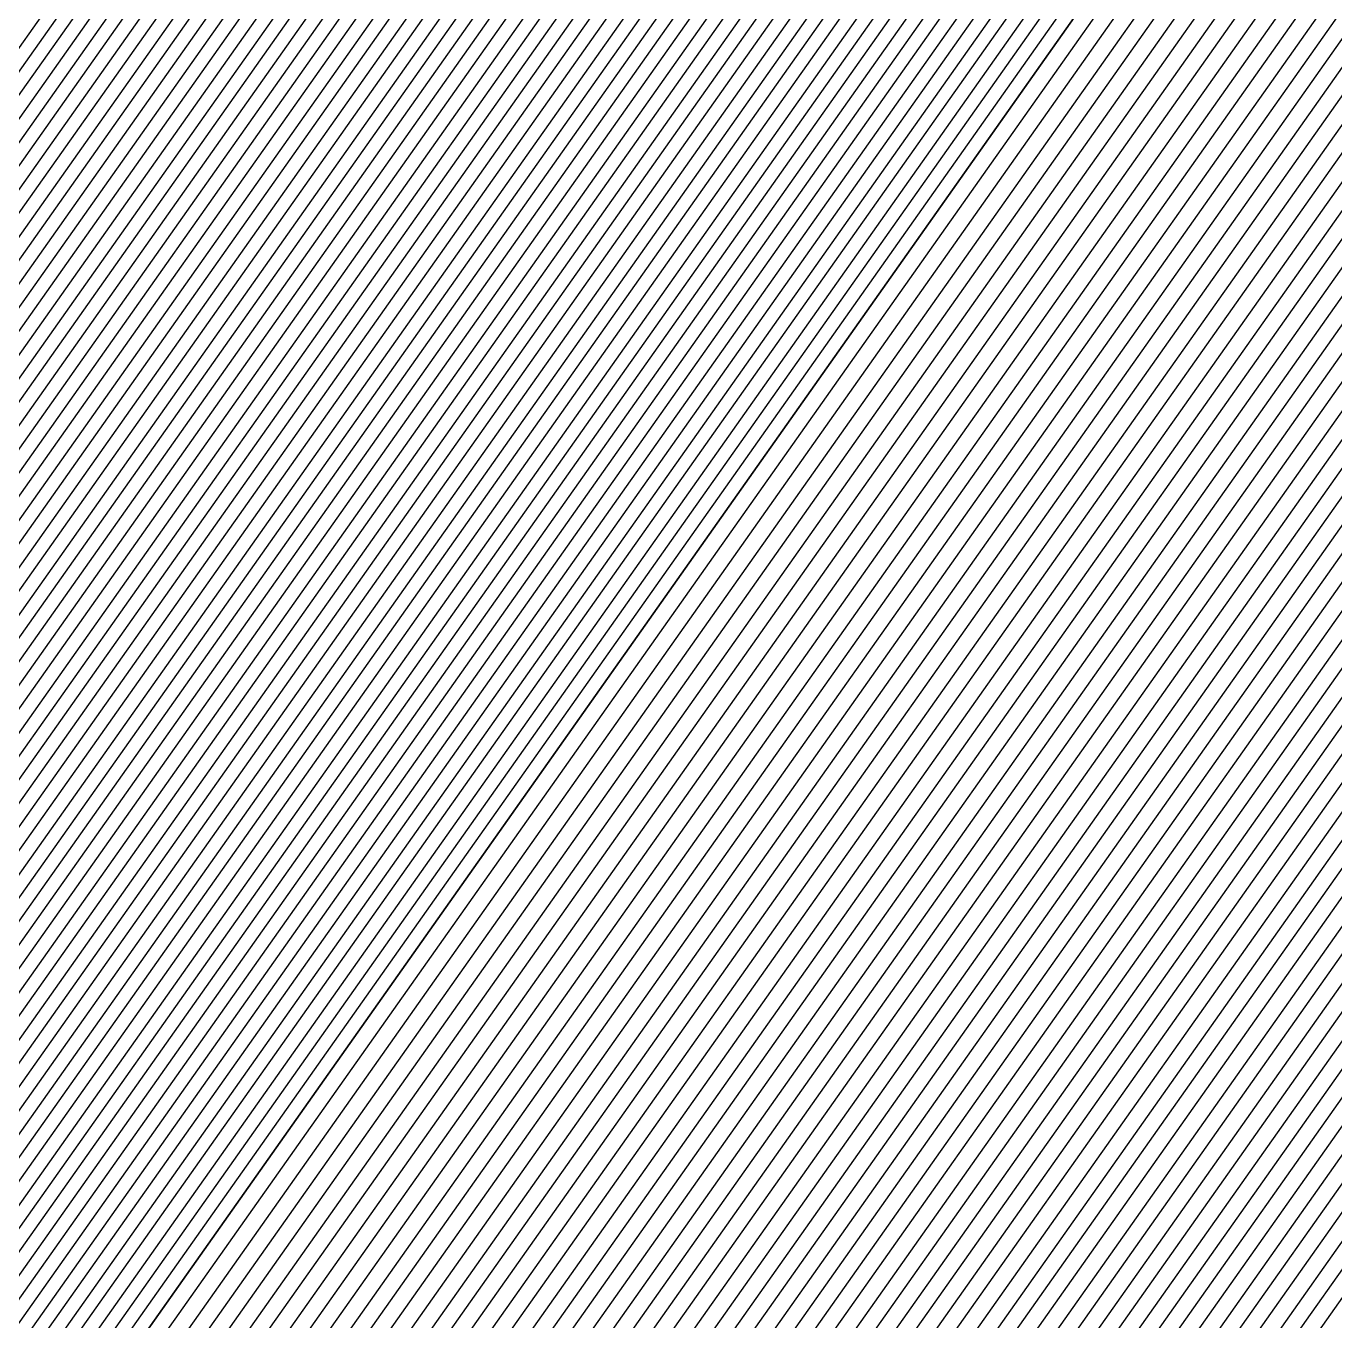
# Model space of a CAD drawing. Extents: x 7084 to 11035, y 13750 to 16729.
# Drawn here: x 8638.5 to 8680.25, y 15363.04 to 15404.35 of the extents above; entities that cross this region are included whole.
import ezdxf

# ---------------------------------------------------------------- set-up
doc = ezdxf.new("R2010")
doc.units = 0
doc.layers.add('Default', color=7, linetype='Continuous')

msp = doc.modelspace()

# ---------------------------------------------------------------- linework, layer by layer
at = {"layer": 'Default'}
for points in [[(9856.286, 15560.191), (9563.118, 15639.793), (9475.661, 15616.555), (9368.878, 15657.327), (9264.037, 15694.215), (9077.653, 15700.04), (9012.64, 15744.966), (8990.969, 15710.11), (8843.415, 15675.162), (8756.047, 15613.034), (8725.932, 15551.633), (8685.161, 15511.706), (8705.817, 15501.734), (8746.588, 15541.661), (8818.881, 15454.065), (8748.309, 15409.958), (8682.519, 15427.112), (8661.863, 15437.084), (8615.267, 15371.073), (8587.488, 15366.799), (8533.126, 15254.192), (8522.911, 15254.802), (8454.802, 15219.172)], [(9856.185, 15558.753), (9562.15, 15638.59), (9476.104, 15615.727), (9369.005, 15656.62), (9263.853, 15693.617), (9076.918, 15699.459), (9012.953, 15743.66), (8991.632, 15709.366), (8843.641, 15674.316), (8756.015, 15612.004), (8726.386, 15551.592), (8685.494, 15511.548), (8705.817, 15501.737), (8746.709, 15541.781), (8819.215, 15453.926), (8748.435, 15409.688), (8682.45, 15426.894), (8662.127, 15436.705), (8615.393, 15370.498), (8588.063, 15366.294), (8533.54, 15253.353), (8523.489, 15253.954), (8456.479, 15218.898)], [(8458.156, 15218.624), (8524.067, 15253.105), (8533.953, 15252.514), (8588.637, 15365.788), (8615.519, 15369.924), (8662.391, 15436.326), (8682.381, 15426.676), (8748.561, 15409.419), (8819.55, 15453.788), (8746.829, 15541.902), (8705.817, 15501.739), (8685.827, 15511.389), (8726.84, 15551.552), (8755.983, 15610.973), (8843.868, 15673.469), (8992.295, 15708.623), (9013.267, 15742.355), (9076.183, 15698.878), (9263.67, 15693.019), (9369.131, 15655.912), (9476.546, 15614.899), (9561.182, 15637.387), (9856.084, 15557.314)], [(9855.983, 15555.876), (9560.214, 15636.184), (9476.989, 15614.071), (9369.258, 15655.205), (9263.486, 15692.421), (9075.447, 15698.297), (9013.581, 15741.049), (8992.958, 15707.879), (8844.094, 15672.622), (8755.951, 15609.943), (8727.294, 15551.512), (8686.16, 15511.231), (8705.817, 15501.742), (8746.95, 15542.023), (8819.884, 15453.649), (8748.686, 15409.15), (8682.312, 15426.457), (8662.655, 15435.947), (8615.646, 15369.349), (8589.211, 15365.283), (8534.367, 15251.676), (8524.646, 15252.257), (8459.833, 15218.35)], [(9855.883, 15554.438), (9559.246, 15634.982), (9477.431, 15613.244), (9369.385, 15654.498), (9263.303, 15691.823), (9074.712, 15697.716), (9013.894, 15739.743), (8993.621, 15707.136), (8844.321, 15671.775), (8755.919, 15608.912), (8727.748, 15551.472), (8686.493, 15511.073), (8705.817, 15501.744), (8747.071, 15542.143), (8820.219, 15453.511), (8748.812, 15408.881), (8682.243, 15426.239), (8662.92, 15435.567), (8615.772, 15368.775), (8589.786, 15364.777), (8534.78, 15250.837), (8525.224, 15251.408), (8461.51, 15218.076)], [(8590.36, 15364.272), (8615.898, 15368.201), (8663.184, 15435.188), (8682.174, 15426.021), (8748.938, 15408.612), (8820.553, 15453.372), (8747.191, 15542.264), (8705.817, 15501.747), (8686.827, 15510.914), (8728.201, 15551.431), (8755.887, 15607.881), (8844.547, 15670.929), (8994.285, 15706.393), (9014.208, 15738.438), (9073.977, 15697.135), (9263.119, 15691.225), (9369.511, 15653.79), (9477.874, 15612.416), (9558.278, 15633.779), (9855.782, 15553)], [(9855.48, 15548.685), (9555.374, 15630.171), (9479.201, 15609.932), (9369.891, 15651.668), (9262.568, 15689.43), (9071.772, 15695.392), (9015.148, 15734.521), (8996.274, 15704.163), (8845.227, 15668.388), (8755.791, 15604.79), (8729.563, 15551.311), (8687.826, 15510.439), (8705.817, 15501.754), (8747.553, 15542.626), (8821.557, 15452.956), (8749.315, 15407.805), (8681.967, 15425.366), (8663.977, 15434.051), (8616.278, 15366.477), (8592.083, 15362.755), (8536.435, 15247.483), (8527.537, 15248.014), (8468.217, 15216.981)], [(8469.894, 15216.707), (8528.116, 15247.166), (8536.848, 15246.644), (8592.658, 15362.25), (8616.404, 15365.903), (8664.241, 15433.672), (8681.898, 15425.148), (8749.441, 15407.536), (8821.891, 15452.818), (8747.674, 15542.746), (8705.817, 15501.757), (8688.159, 15510.281), (8730.016, 15551.271), (8755.76, 15603.759), (8845.454, 15667.542), (8996.937, 15703.419), (9015.462, 15733.216), (9071.037, 15694.812), (9262.385, 15688.832), (9370.018, 15650.961), (9479.644, 15609.104), (9554.406, 15628.968), (9855.379, 15547.247)], [(8473.248, 15216.16), (8529.272, 15245.469), (8537.675, 15244.967), (8593.807, 15361.239), (8616.657, 15364.754), (8664.769, 15432.914), (8681.76, 15424.711), (8749.692, 15406.998), (8822.56, 15452.541), (8747.915, 15542.988), (8705.817, 15501.762), (8688.826, 15509.964), (8730.924, 15551.19), (8755.696, 15601.698), (8845.907, 15665.848), (8998.263, 15701.933), (9016.089, 15730.605), (9069.567, 15693.65), (9262.018, 15687.635), (9370.271, 15649.546), (9480.529, 15607.448), (9552.47, 15626.563), (9855.178, 15544.37)], [(9854.976, 15541.494), (9550.533, 15624.157), (9481.414, 15605.792), (9370.524, 15648.132), (9261.65, 15686.439), (9068.097, 15692.488), (9016.716, 15727.994), (8999.589, 15700.446), (8846.36, 15664.155), (8755.632, 15599.637), (8731.832, 15551.11), (8689.492, 15509.648), (8705.817, 15501.767), (8748.156, 15543.229), (8823.229, 15452.264), (8749.943, 15406.46), (8681.622, 15424.274), (8665.298, 15432.155), (8616.909, 15363.605), (8594.956, 15360.228), (8538.503, 15243.289), (8530.429, 15243.772), (8476.601, 15215.612)], [(9854.875, 15540.056), (9549.565, 15622.954), (9481.856, 15604.964), (9370.65, 15647.424), (9261.467, 15685.841), (9067.362, 15691.907), (9017.03, 15726.688), (9000.252, 15699.703), (8846.586, 15663.308), (8755.6, 15598.606), (8732.285, 15551.07), (8689.825, 15509.489), (8705.817, 15501.769), (8748.277, 15543.35), (8823.564, 15452.125), (8750.069, 15406.191), (8681.554, 15424.056), (8665.562, 15431.776), (8617.036, 15363.031), (8595.53, 15359.722), (8538.916, 15242.451), (8531.007, 15242.923), (8478.278, 15215.338)], [(8479.955, 15215.065), (8531.586, 15242.075), (8539.33, 15241.612), (8596.104, 15359.217), (8617.162, 15362.456), (8665.826, 15431.397), (8681.485, 15423.838), (8750.195, 15405.922), (8823.898, 15451.987), (8748.398, 15543.47), (8705.817, 15501.772), (8690.158, 15509.331), (8732.739, 15551.029), (8755.568, 15597.576), (8846.813, 15662.461), (9000.916, 15698.959), (9017.343, 15725.382), (9066.627, 15691.326), (9261.283, 15685.243), (9370.777, 15646.717), (9482.299, 15604.136), (9548.597, 15621.752), (9854.775, 15538.617)], [(8481.632, 15214.791), (8532.164, 15241.227), (8539.743, 15240.774), (8596.679, 15358.711), (8617.289, 15361.882), (8666.09, 15431.018), (8681.416, 15423.62), (8750.321, 15405.653), (8824.233, 15451.848), (8748.518, 15543.591), (8705.817, 15501.774), (8690.491, 15509.173), (8733.193, 15550.989), (8755.536, 15596.545), (8847.039, 15661.614), (9001.579, 15698.216), (9017.657, 15724.077), (9065.892, 15690.745), (9261.1, 15684.645), (9370.904, 15646.01), (9482.741, 15603.308), (9547.629, 15620.549), (9854.674, 15537.179)], [(8484.986, 15214.243), (8533.321, 15239.53), (8540.57, 15239.096), (8597.828, 15357.7), (8617.541, 15360.733), (8666.619, 15430.26), (8681.278, 15423.183), (8750.572, 15405.115), (8824.902, 15451.571), (8748.759, 15543.832), (8705.817, 15501.779), (8691.158, 15508.856), (8734.101, 15550.909), (8755.472, 15594.484), (8847.493, 15659.921), (9002.905, 15696.729), (9018.284, 15721.466), (9064.422, 15689.583), (9260.732, 15683.448)], [(8540.984, 15238.258), (8598.402, 15357.195), (8617.668, 15360.159), (8666.883, 15429.881), (8681.209, 15422.965), (8750.698, 15404.846), (8825.236, 15451.433), (8748.88, 15543.953), (8705.817, 15501.782), (8691.491, 15508.698), (8734.554, 15550.869), (8755.44, 15593.454), (8847.719, 15659.074), (9003.568, 15695.986), (9018.598, 15720.16), (9063.687, 15689.002), (9260.549, 15682.85), (9371.283, 15643.888), (9484.069, 15600.824), (9544.725, 15616.941), (9854.372, 15532.864)], [(9854.271, 15531.426), (9543.757, 15615.738), (9484.511, 15599.996), (9371.41, 15643.181), (9260.365, 15682.252), (9062.952, 15688.421), (9018.911, 15718.855), (9004.231, 15695.242), (8847.946, 15658.227), (8755.408, 15592.423), (8735.008, 15550.828), (8691.824, 15508.539), (8705.817, 15501.784), (8749.001, 15544.073), (8825.571, 15451.294), (8750.824, 15404.577), (8681.14, 15422.747), (8667.147, 15429.502), (8617.794, 15359.584), (8598.976, 15356.689), (8541.398, 15237.419), (8534.477, 15237.833), (8488.339, 15213.696)], [(8541.811, 15236.58), (8599.551, 15356.184), (8617.92, 15359.01), (8667.412, 15429.123), (8681.071, 15422.528), (8750.949, 15404.308), (8825.905, 15451.155), (8749.121, 15544.194), (8705.817, 15501.787), (8692.157, 15508.381), (8735.462, 15550.788), (8755.376, 15591.393), (8848.172, 15657.381), (9004.894, 15694.499), (9019.225, 15717.549), (9062.217, 15687.84), (9260.182, 15681.654), (9371.537, 15642.473), (9484.954, 15599.169), (9542.789, 15614.535), (9854.17, 15529.988)], [(9854.07, 15528.55), (9541.821, 15613.333), (9485.396, 15598.341), (9371.663, 15641.766), (9259.998, 15681.056), (9061.482, 15687.259), (9019.538, 15716.244), (9005.557, 15693.756), (8848.399, 15656.534), (8755.344, 15590.362), (8735.916, 15550.748), (8692.49, 15508.223), (8705.817, 15501.789), (8749.242, 15544.315), (8826.24, 15451.017), (8751.075, 15404.039), (8681.002, 15422.31), (8667.676, 15428.743), (8618.047, 15358.436), (8600.125, 15355.678), (8542.225, 15235.742), (8535.634, 15236.136), (8491.693, 15213.148)], [(8493.37, 15212.874), (8536.212, 15235.287), (8542.638, 15234.903), (8600.7, 15355.173), (8618.173, 15357.861), (8667.94, 15428.364), (8680.933, 15422.092), (8751.201, 15403.77), (8826.574, 15450.878), (8749.363, 15544.435), (8705.817, 15501.792), (8692.823, 15508.064), (8736.369, 15550.708), (8755.312, 15589.331), (8848.625, 15655.687), (9006.22, 15693.012), (9019.852, 15714.938), (9060.747, 15686.678), (9259.814, 15680.457), (9371.79, 15641.059), (9485.839, 15597.513), (9540.852, 15612.13), (9853.969, 15527.111)], [(9853.868, 15525.673), (9539.884, 15610.927), (9486.281, 15596.685), (9371.916, 15640.351), (9259.631, 15679.859), (9060.012, 15686.097), (9020.166, 15713.632), (9006.883, 15692.269), (8848.852, 15654.841), (8755.281, 15588.301), (8736.823, 15550.668), (8693.157, 15507.906), (8705.817, 15501.794), (8749.483, 15544.556), (8826.909, 15450.74), (8751.326, 15403.501), (8680.864, 15421.873), (8668.204, 15427.985), (8618.3, 15357.287), (8601.274, 15354.667), (8543.052, 15234.064), (8536.791, 15234.439), (8495.047, 15212.6)], [(8490.037, 15107.51), (8498.401, 15212.053), (8537.947, 15232.742), (8543.879, 15232.387), (8602.423, 15353.656), (8618.552, 15356.138), (8668.733, 15427.227), (8680.726, 15421.437), (8751.578, 15402.963), (8827.578, 15450.463), (8749.724, 15544.797), (8705.817, 15501.799), (8693.823, 15507.589), (8737.731, 15550.587), (8755.217, 15586.24), (8849.305, 15653.147), (9008.21, 15690.782), (9020.793, 15711.021), (9058.542, 15684.936), (9259.264, 15678.663), (9372.17, 15638.937), (9487.166, 15595.029), (9537.948, 15608.522), (9853.667, 15522.797)], [(8500.077, 15211.779), (8538.526, 15231.893), (8544.293, 15231.549), (8602.997, 15353.151), (8618.679, 15355.564), (8668.997, 15426.848), (8680.657, 15421.219), (8751.704, 15402.694), (8827.912, 15450.324), (8749.845, 15544.918), (8705.817, 15501.802), (8694.156, 15507.431), (8738.185, 15550.547), (8755.185, 15585.209), (8849.531, 15652.3), (9008.873, 15690.039), (9021.106, 15709.716), (9057.807, 15684.355), (9259.08, 15678.065), (9372.296, 15638.229), (9487.609, 15594.201), (9536.98, 15607.319), (9853.566, 15521.358)], [(8501.754, 15211.505), (8539.104, 15231.045), (8544.706, 15230.71), (8603.572, 15352.646), (8618.805, 15354.989), (8669.261, 15426.469), (8680.588, 15421), (8751.829, 15402.425), (8828.247, 15450.186), (8749.966, 15545.038), (8705.817, 15501.804), (8694.489, 15507.273), (8738.638, 15550.507), (8755.153, 15584.179), (8849.758, 15651.454), (9009.536, 15689.296), (9021.42, 15708.41), (9057.072, 15683.774), (9258.897, 15677.467), (9372.423, 15637.522)], [(9853.365, 15518.482), (9535.044, 15604.913), (9488.494, 15592.545), (9372.549, 15636.815), (9258.713, 15676.868), (9056.337, 15683.193), (9021.733, 15707.105), (9010.199, 15688.552), (8849.985, 15650.607), (8755.121, 15583.148), (8739.092, 15550.466), (8694.822, 15507.114), (8705.817, 15501.807), (8750.086, 15545.159), (8828.581, 15450.047), (8751.955, 15402.156), (8680.52, 15420.782), (8669.525, 15426.09), (8618.931, 15354.415), (8604.146, 15352.14), (8545.12, 15229.871), (8539.682, 15230.196), (8503.431, 15211.231)], [(8498.307, 15104.705), (8506.785, 15210.684), (8540.839, 15228.499), (8545.947, 15228.194), (8605.295, 15351.129), (8619.184, 15353.266), (8670.054, 15425.331), (8680.382, 15420.346), (8752.206, 15401.618), (8829.25, 15449.77), (8750.328, 15545.4), (8705.817, 15501.812), (8695.489, 15506.798), (8740, 15550.386), (8755.057, 15581.087), (8850.438, 15648.913), (9011.525, 15687.066), (9022.361, 15704.494), (9054.867, 15682.031), (9258.346, 15675.672), (9372.803, 15635.4), (9489.379, 15590.889), (9533.108, 15602.508), (9853.163, 15515.605)], [(8508.462, 15210.41), (8541.417, 15227.651), (8546.36, 15227.355), (8605.869, 15350.624), (8619.31, 15352.691), (8670.318, 15424.952), (8680.313, 15420.127), (8752.332, 15401.349), (8829.585, 15449.632), (8750.448, 15545.521), (8705.817, 15501.814), (8695.822, 15506.639), (8740.453, 15550.346), (8755.025, 15580.056), (8850.664, 15648.067), (9012.188, 15686.322), (9022.674, 15703.188), (9054.132, 15681.45), (9258.162, 15675.074), (9372.929, 15634.693), (9489.822, 15590.061), (9532.14, 15601.305), (9853.062, 15514.167)], [(8546.774, 15226.517), (8606.444, 15350.118), (8619.437, 15352.117), (8670.582, 15424.573), (8680.244, 15419.909), (8752.458, 15401.08), (8829.919, 15449.493), (8750.569, 15545.641), (8705.817, 15501.817), (8696.155, 15506.481), (8740.907, 15550.306), (8754.993, 15579.026), (8850.891, 15647.22), (9012.851, 15685.579), (9022.988, 15701.883), (9053.397, 15680.869), (9257.979, 15674.476), (9373.056, 15633.986), (9490.264, 15589.233), (9531.172, 15600.102), (9852.962, 15512.729)], [(8547.188, 15225.678), (8607.018, 15349.613), (8619.563, 15351.543), (8670.847, 15424.194), (8680.175, 15419.691), (8752.584, 15400.811), (8830.254, 15449.355), (8750.689, 15545.762), (8705.817, 15501.819), (8696.488, 15506.323), (8741.361, 15550.265), (8754.961, 15577.995), (8851.117, 15646.373), (9013.514, 15684.836), (9023.301, 15700.577)], [(9852.76, 15509.852), (9529.235, 15597.697), (9491.149, 15587.577), (9373.309, 15632.571), (9257.611, 15673.279), (9051.927, 15679.707), (9023.615, 15699.271), (9014.178, 15684.092), (8851.344, 15645.526), (8754.929, 15576.965), (8741.815, 15550.225), (8696.821, 15506.164), (8705.817, 15501.822), (8750.81, 15545.883), (8830.589, 15449.216), (8752.709, 15400.542), (8680.106, 15419.472), (8671.111, 15423.815), (8619.69, 15350.968), (8607.593, 15349.107), (8547.601, 15224.839)], [(8543.731, 15224.257), (8548.015, 15224.001), (8608.167, 15348.602), (8619.816, 15350.394), (8671.375, 15423.436), (8680.037, 15419.254), (8752.835, 15400.272), (8830.923, 15449.077), (8750.931, 15546.003), (8705.817, 15501.824), (8697.154, 15506.006), (8742.269, 15550.185), (8754.897, 15575.934), (8851.57, 15644.68), (9014.841, 15683.349), (9023.928, 15697.966), (9051.192, 15679.126), (9257.428, 15672.681), (9373.436, 15631.864), (9491.592, 15586.749), (9528.267, 15596.494), (9852.659, 15508.414)], [(8548.428, 15223.162), (8608.741, 15348.096), (8619.942, 15349.819), (8671.639, 15423.057), (8679.968, 15419.036), (8752.961, 15400.003), (8831.258, 15448.939), (8751.051, 15546.124), (8705.817, 15501.827), (8697.488, 15505.848), (8742.722, 15550.145), (8754.865, 15574.904), (8851.797, 15643.833), (9015.504, 15682.605), (9024.242, 15696.66), (9050.457, 15678.545)], [(8548.842, 15222.324), (8609.316, 15347.591), (8620.069, 15349.245), (8671.903, 15422.678), (8679.899, 15418.818), (8753.086, 15399.734), (8831.592, 15448.8), (8751.172, 15546.245), (8705.817, 15501.829), (8697.821, 15505.689), (8743.176, 15550.105), (8754.833, 15573.873), (8852.024, 15642.986), (9016.167, 15681.862), (9024.556, 15695.355), (9049.722, 15677.964), (9257.061, 15671.485), (9373.689, 15630.449), (9492.477, 15585.094), (9526.331, 15594.089), (9852.458, 15505.538)], [(8549.255, 15221.485), (8609.89, 15347.085), (8620.195, 15348.671), (8672.168, 15422.299), (8679.83, 15418.599), (8753.212, 15399.465), (8831.927, 15448.662), (8751.293, 15546.365), (8705.817, 15501.832), (8698.154, 15505.531), (8743.63, 15550.064), (8754.802, 15572.842), (8852.25, 15642.139), (9016.83, 15681.119), (9024.869, 15694.049), (9048.987, 15677.383), (9256.877, 15670.887), (9373.815, 15629.742), (9492.919, 15584.266), (9525.363, 15592.886), (9852.357, 15504.099)], [(9852.257, 15502.661), (9524.395, 15591.683), (9493.362, 15583.438), (9373.942, 15629.034), (9256.694, 15670.288), (9048.252, 15676.802), (9025.183, 15692.744), (9017.493, 15680.375), (8852.477, 15641.293), (8754.77, 15571.812), (8744.084, 15550.024), (8698.487, 15505.373), (8705.817, 15501.834), (8751.413, 15546.486), (8832.261, 15448.523), (8753.338, 15399.196), (8679.761, 15418.381), (8672.432, 15421.919), (8620.321, 15348.096), (8610.465, 15346.58), (8549.669, 15220.646)], [(8550.083, 15219.808), (8611.039, 15346.074), (8620.448, 15347.522), (8672.696, 15421.54), (8679.692, 15418.163), (8753.464, 15398.927), (8832.596, 15448.385), (8751.534, 15546.606), (8705.817, 15501.837), (8698.82, 15505.214), (8744.538, 15549.984), (8754.738, 15570.781), (8852.703, 15640.446), (9018.156, 15679.632), (9025.496, 15691.438), (9047.517, 15676.221), (9256.51, 15669.69)], [(9852.055, 15499.785), (9522.459, 15589.278), (9494.247, 15581.782), (9374.195, 15627.62), (9256.326, 15669.092), (9046.782, 15675.64), (9025.81, 15690.133), (9018.819, 15678.889), (8852.93, 15639.599), (8754.706, 15569.751), (8744.991, 15549.944), (8699.153, 15505.056), (8705.817, 15501.839), (8751.654, 15546.727), (8832.93, 15448.246), (8753.589, 15398.658), (8679.623, 15417.945), (8672.96, 15421.161), (8620.574, 15346.947), (8611.613, 15345.569), (8550.496, 15218.969)], [(8550.91, 15218.13), (8612.188, 15345.063), (8620.701, 15346.373), (8673.225, 15420.782), (8679.555, 15417.726), (8753.715, 15398.389), (8833.265, 15448.108), (8751.775, 15546.848), (8705.817, 15501.842), (8699.487, 15504.898), (8745.445, 15549.904), (8754.674, 15568.72), (8853.156, 15638.752), (9019.482, 15678.145), (9026.123, 15688.827), (9046.047, 15675.059), (9256.143, 15668.494), (9374.322, 15626.912), (9494.689, 15580.954), (9521.491, 15588.075), (9851.954, 15498.347)], [(9851.753, 15495.47), (9519.555, 15585.67), (9495.574, 15579.298), (9374.575, 15625.498), (9255.776, 15667.298), (9044.577, 15673.898), (9026.751, 15686.216), (9020.809, 15676.659), (8853.609, 15637.059), (8754.61, 15566.659), (8746.353, 15549.823), (8700.153, 15504.581), (8705.817, 15501.847), (8752.016, 15547.089), (8833.934, 15447.831), (8753.966, 15397.851), (8679.417, 15417.29), (8673.753, 15420.024), (8620.953, 15345.224), (8613.337, 15344.052), (8551.737, 15216.453)], [(9851.652, 15494.032), (9518.587, 15584.467), (9496.017, 15578.47), (9374.701, 15624.79), (9255.592, 15666.699), (9043.842, 15673.317), (9027.064, 15684.91), (9021.472, 15675.915), (8853.836, 15636.212), (8754.578, 15565.629), (8746.806, 15549.783), (8700.486, 15504.423), (8705.817, 15501.849), (8752.137, 15547.21), (8834.268, 15447.692), (8754.092, 15397.582), (8679.348, 15417.071), (8674.017, 15419.645), (8621.08, 15344.65), (8613.911, 15343.547), (8552.15, 15215.614)], [(8552.564, 15214.776), (8614.485, 15343.041), (8621.206, 15344.075), (8674.281, 15419.266), (8679.279, 15416.853), (8754.218, 15397.313), (8834.603, 15447.554), (8752.258, 15547.33), (8705.817, 15501.852), (8700.819, 15504.264), (8747.26, 15549.743), (8754.546, 15564.598), (8854.062, 15635.365), (9022.135, 15675.172), (9027.378, 15683.605), (9043.107, 15672.736), (9255.408, 15666.101), (9374.828, 15624.083), (9496.459, 15577.642), (9517.618, 15583.264), (9851.551, 15492.594)], [(9851.35, 15489.717), (9515.682, 15580.859), (9497.344, 15575.986), (9375.081, 15622.669), (9255.041, 15664.905), (9041.637, 15671.574), (9028.005, 15680.994), (9023.461, 15673.685), (8854.516, 15633.672), (8754.482, 15562.537), (8748.168, 15549.662), (8701.486, 15503.948), (8705.817, 15501.857), (8752.499, 15547.571), (8835.272, 15447.276), (8754.469, 15396.775), (8679.141, 15416.417), (8674.81, 15418.507), (8621.459, 15342.927), (8615.634, 15342.03), (8553.391, 15213.098)], [(8554.218, 15211.421), (8616.783, 15341.019), (8621.712, 15341.778), (8675.338, 15417.749), (8679.003, 15415.98), (8754.721, 15396.237), (8835.941, 15446.999), (8752.74, 15547.813), (8705.817, 15501.862), (8702.152, 15503.631), (8749.075, 15549.582), (8754.418, 15560.476), (8854.969, 15631.978), (9024.787, 15672.198), (9028.632, 15678.383), (9040.167, 15670.412), (9254.674, 15663.709), (9375.334, 15621.254), (9498.229, 15574.33), (9513.746, 15578.453), (9851.149, 15486.841)], [(8554.632, 15210.583), (8617.358, 15340.514), (8621.838, 15341.203), (8675.603, 15417.37), (8678.934, 15415.762), (8754.846, 15395.968), (8836.275, 15446.861), (8752.861, 15547.933), (8705.817, 15501.864), (8702.485, 15503.473), (8749.529, 15549.542), (8754.386, 15559.445), (8855.195, 15631.132), (9025.45, 15671.455), (9028.946, 15677.077), (9039.432, 15669.831), (9254.49, 15663.11), (9375.461, 15620.547), (9498.672, 15573.502), (9512.778, 15577.25), (9851.048, 15485.402)], [(8555.046, 15209.744), (8617.932, 15340.009), (8621.964, 15340.629), (8675.867, 15416.991), (8678.865, 15415.543), (8754.972, 15395.699), (8836.61, 15446.722), (8752.981, 15548.054), (8705.817, 15501.867), (8702.818, 15503.314), (8749.983, 15549.501), (8754.354, 15558.415), (8855.422, 15630.285), (9026.113, 15670.712), (9029.259, 15675.772), (9038.696, 15669.25), (9254.307, 15662.512), (9375.588, 15619.839), (9499.115, 15572.675), (9511.81, 15576.048), (9850.947, 15483.964)], [(8555.459, 15208.905), (8618.506, 15339.503), (8622.091, 15340.054), (8676.131, 15416.612), (8678.796, 15415.325), (8755.098, 15395.43), (8836.944, 15446.584), (8753.102, 15548.175), (8705.817, 15501.869), (8703.151, 15503.156), (8750.437, 15549.461), (8754.322, 15557.384), (8855.648, 15629.438), (9026.776, 15669.968), (9029.573, 15674.466), (9037.961, 15668.669), (9254.123, 15661.914), (9375.714, 15619.132)], [(9850.746, 15481.088), (9509.874, 15573.642), (9500, 15571.019), (9375.841, 15618.425), (9253.94, 15661.316), (9037.226, 15668.088), (9029.886, 15673.16), (9027.44, 15669.225), (8855.875, 15628.591), (8754.291, 15556.354), (8750.891, 15549.421), (8703.484, 15502.998), (8705.817, 15501.872), (8753.223, 15548.295), (8837.279, 15446.445), (8755.224, 15395.161), (8678.727, 15415.107), (8676.395, 15416.233), (8622.217, 15339.48), (8619.081, 15338.998), (8555.873, 15208.067)], [(9508.906, 15572.44), (9500.442, 15570.191), (9375.967, 15617.717), (9253.756, 15660.718), (9036.491, 15667.507), (9030.2, 15671.855), (9028.103, 15668.482), (8856.101, 15627.745), (8754.259, 15555.323), (8751.344, 15549.381), (8703.818, 15502.839), (8705.817, 15501.874), (8753.343, 15548.416), (8837.613, 15446.307), (8755.349, 15394.892), (8678.658, 15414.889), (8676.66, 15415.854), (8622.343, 15338.906), (8619.655, 15338.492), (8556.286, 15207.228)], [(9850.544, 15478.211), (9507.938, 15571.237), (9500.885, 15569.363), (9376.094, 15617.01), (9253.573, 15660.119), (9035.756, 15666.926), (9030.513, 15670.549), (9028.766, 15667.738), (8856.328, 15626.898), (8754.227, 15554.292), (8751.798, 15549.341), (8704.151, 15502.681), (8705.817, 15501.877), (8753.464, 15548.536), (8837.948, 15446.168), (8755.475, 15394.623), (8678.59, 15414.67), (8676.924, 15415.475), (8622.47, 15338.331), (8620.23, 15337.987), (8556.7, 15206.389)], [(8557.113, 15205.551), (8620.804, 15337.481), (8622.596, 15337.757), (8677.188, 15415.095), (8678.521, 15414.452), (8755.601, 15394.354), (8838.282, 15446.03), (8753.584, 15548.657), (8705.817, 15501.879), (8704.484, 15502.523), (8752.252, 15549.3), (8754.195, 15553.262), (8856.555, 15626.051), (9029.429, 15666.995), (9030.827, 15669.244), (9035.021, 15666.345), (9253.389, 15659.521)], [(9850.343, 15475.335), (9506.001, 15568.831), (9501.77, 15567.707), (9376.347, 15615.595), (9253.205, 15658.923), (9034.286, 15665.764), (9031.141, 15667.938), (9030.092, 15666.252), (8856.781, 15625.204), (8754.163, 15552.231), (8752.706, 15549.26), (8704.817, 15502.364), (8705.817, 15501.882), (8753.705, 15548.778), (8838.617, 15445.891), (8755.727, 15394.085), (8678.452, 15414.234), (8677.452, 15414.716), (8622.722, 15337.182), (8621.378, 15336.976), (8557.527, 15204.712)], [(8557.941, 15203.873), (8621.953, 15336.47), (8622.849, 15336.608), (8677.716, 15414.337), (8678.383, 15414.016), (8755.852, 15393.816), (8838.951, 15445.753), (8753.826, 15548.898), (8705.817, 15501.884), (8705.15, 15502.206), (8753.159, 15549.22), (8754.131, 15551.201), (8857.008, 15624.358), (9030.755, 15665.508), (9031.454, 15666.633), (9033.551, 15665.183), (9253.022, 15658.325), (9376.474, 15614.888), (9502.212, 15566.879), (9505.033, 15567.629), (9850.242, 15473.896)], [(8474.924, 15215.886), (8529.851, 15244.62), (8538.089, 15244.128), (8594.381, 15360.733), (8616.783, 15364.18), (8665.033, 15432.535), (8681.691, 15424.493), (8749.818, 15406.729), (8822.895, 15452.402), (8748.036, 15543.108), (8705.817, 15501.764), (8689.159, 15509.806), (8731.378, 15551.15), (8755.664, 15600.668), (8846.133, 15665.001)], [(8547.923, 15087.875), (8557.091, 15202.47), (8558.189, 15203.045), (8558.354, 15203.035), (8622.527, 15335.965), (8622.975, 15336.034), (8677.981, 15413.958), (8678.314, 15413.797), (8755.978, 15393.547), (8839.286, 15445.614), (8753.946, 15549.019), (8705.817, 15501.887), (8705.483, 15502.048), (8753.613, 15549.18), (8754.099, 15550.17), (8857.234, 15623.511), (9031.418, 15664.765), (9031.768, 15665.327), (9032.816, 15664.603), (9252.838, 15657.727), (9376.6, 15614.181), (9502.655, 15566.051), (9504.065, 15566.426), (9850.141, 15472.458)], [(8559.514, 15202.369), (8623.619, 15335.156), (8623.651, 15335.254), (8623.702, 15335.397), (8678.649, 15413.237), (8756.229, 15393.009), (8839.955, 15445.337), (8754.707, 15548.631), (8857.731, 15621.893), (9031.728, 15663.103), (9032.262, 15663.144), (9252.047, 15656.275), (9252.761, 15656.341), (9376.391, 15612.842), (9376.85, 15613.104), (9502.769, 15565.026), (9503.261, 15564.846), (9848.966, 15470.979)], [(9846.816, 15470.897), (9503.59, 15564.091), (9502.112, 15564.632), (9377.096, 15612.366), (9375.718, 15611.578), (9252.975, 15654.765), (9250.833, 15654.568), (9032.623, 15661.388), (9031.023, 15661.264), (8858.273, 15620.35), (8755.987, 15547.613), (8840.624, 15445.06), (8756.481, 15392.471), (8679.456, 15412.554), (8624.904, 15335.272), (8624.751, 15334.844), (8624.653, 15334.548), (8561.008, 15202.713)], [(9844.666, 15470.815), (9503.918, 15563.336), (9501.456, 15564.238), (9377.342, 15611.627), (9375.045, 15610.314), (9253.188, 15653.19), (9249.618, 15652.862), (9032.984, 15659.631), (9030.317, 15659.426), (8858.815, 15618.807), (8757.267, 15546.596), (8841.293, 15444.783), (8756.732, 15391.933), (8680.264, 15411.871), (8626.105, 15335.147), (8625.851, 15334.433), (8625.686, 15333.941), (8562.501, 15203.058)], [(8563.248, 15203.23), (8626.203, 15333.638), (8626.4, 15334.228), (8626.706, 15335.084), (8680.668, 15411.53), (8756.858, 15391.664), (8841.627, 15444.644), (8757.907, 15546.087), (8859.085, 15618.036), (9029.964, 15658.507), (9033.164, 15658.753), (9249.011, 15652.008), (9253.295, 15652.402), (9374.708, 15609.682), (9377.466, 15611.258), (9501.128, 15564.041), (9504.082, 15562.958), (9843.591, 15470.774)], [(9842.516, 15470.733), (9504.246, 15562.581), (9500.8, 15563.845), (9377.589, 15610.889), (9374.372, 15609.051), (9253.401, 15651.614), (9248.404, 15651.155), (9033.345, 15657.875), (9029.611, 15657.588), (8859.356, 15617.265), (8758.547, 15545.578), (8841.962, 15444.506), (8756.984, 15391.395), (8681.071, 15411.188), (8627.307, 15335.021), (8626.95, 15334.023), (8626.72, 15333.334), (8563.995, 15203.402)], [(8564.742, 15203.575), (8627.237, 15333.03), (8627.5, 15333.818), (8627.907, 15334.959), (8681.475, 15410.847), (8757.109, 15391.126), (8842.296, 15444.367), (8759.187, 15545.069), (8859.627, 15616.493), (9029.258, 15656.669), (9033.526, 15656.997), (9247.797, 15650.301), (9253.508, 15650.827), (9374.035, 15608.419), (9377.712, 15610.519), (9500.471, 15563.648), (9504.41, 15562.203), (9841.441, 15470.692)], [(9840.366, 15470.651), (9504.574, 15561.826), (9500.143, 15563.451), (9377.835, 15610.15), (9373.699, 15607.787), (9253.615, 15650.039), (9247.19, 15649.448), (9033.706, 15656.119), (9028.906, 15655.75), (8859.898, 15615.722), (8759.828, 15544.561), (8842.631, 15444.229), (8757.235, 15390.856), (8681.879, 15410.505), (8628.508, 15334.896), (8628.05, 15333.613), (8627.754, 15332.727), (8565.488, 15203.747)], [(9027.847, 15652.993), (8860.71, 15613.408), (8761.748, 15543.034), (8843.634, 15443.813), (8757.612, 15390.049), (8683.09, 15409.481), (8630.31, 15334.709), (8629.699, 15332.997), (8629.305, 15331.816), (8567.728, 15204.264)], [(9836.066, 15470.487), (9505.231, 15560.316), (9498.83, 15562.663), (9378.327, 15608.673), (9372.353, 15605.259), (9254.041, 15646.888), (9244.761, 15646.034), (9034.428, 15652.607), (9027.494, 15652.074), (8860.981, 15612.637), (8762.388, 15542.526), (8843.969, 15443.675), (8757.738, 15389.78), (8683.494, 15409.139), (8630.911, 15334.646), (8630.249, 15332.792), (8629.822, 15331.512), (8568.475, 15204.436)], [(9834.991, 15470.445), (9505.395, 15559.939), (9498.502, 15562.466), (9378.45, 15608.304), (9372.017, 15604.628), (9254.148, 15646.1), (9244.153, 15645.181), (9034.609, 15651.729), (9027.141, 15651.155), (8861.252, 15611.865), (8763.028, 15542.017), (8844.303, 15443.536), (8757.864, 15389.511), (8683.898, 15408.798), (8631.512, 15334.584), (8630.799, 15332.587), (8630.339, 15331.209), (8569.222, 15204.609)], [(9833.916, 15470.404), (9505.559, 15559.561), (9498.174, 15562.269), (9378.573, 15607.935), (9371.68, 15603.996), (9254.255, 15645.312), (9243.546, 15644.327), (9034.789, 15650.851), (9026.789, 15650.236), (8861.523, 15611.094), (8763.668, 15541.508), (8844.638, 15443.398), (8757.989, 15389.242), (8684.302, 15408.456), (8632.112, 15334.521), (8631.348, 15332.382), (8630.856, 15330.905), (8569.969, 15204.781)], [(8570.715, 15204.953), (8631.373, 15330.601), (8631.898, 15332.177), (8632.713, 15334.459), (8684.705, 15408.114), (8758.115, 15388.973), (8844.972, 15443.259), (8764.308, 15540.999), (8861.793, 15610.322), (9026.436, 15649.317), (9034.97, 15649.973), (9242.939, 15643.474), (9254.361, 15644.524), (9371.344, 15603.364), (9378.696, 15607.565), (9497.845, 15562.072), (9505.723, 15559.184), (9832.841, 15470.363)], [(9026.083, 15648.398), (8862.064, 15609.551), (8764.948, 15540.491), (8845.307, 15443.12), (8758.241, 15388.704), (8685.109, 15407.773), (8633.314, 15334.396), (8632.448, 15331.972), (8631.89, 15330.298), (8571.462, 15205.126)], [(8572.209, 15205.298), (8632.407, 15329.994), (8632.998, 15331.767), (8633.915, 15334.334), (8685.513, 15407.431), (8758.367, 15388.435), (8845.641, 15442.982), (8765.588, 15539.982), (8862.335, 15608.78), (9025.73, 15647.479), (9035.331, 15648.217), (9241.724, 15641.767), (9254.575, 15642.949), (9370.671, 15602.1), (9378.943, 15606.827), (9497.189, 15561.678), (9506.051, 15558.429), (9830.691, 15470.281)], [(9025.377, 15646.56), (8862.606, 15608.008), (8766.228, 15539.473), (8845.976, 15442.843), (8758.492, 15388.166), (8685.917, 15407.09), (8634.515, 15334.271), (8633.548, 15331.561), (8632.924, 15329.69), (8572.956, 15205.47)], [(9828.541, 15470.199), (9506.38, 15557.674), (9496.533, 15561.284), (9379.189, 15606.088), (9369.998, 15600.836), (9254.788, 15641.373), (9240.51, 15640.06), (9035.692, 15646.461), (9025.024, 15645.64), (8862.877, 15607.237), (8766.868, 15538.964), (8846.31, 15442.705), (8758.618, 15387.897), (8686.321, 15406.748), (8635.116, 15334.209), (8634.097, 15331.356), (8633.441, 15329.387), (8573.702, 15205.643)], [(8574.449, 15205.815), (8633.958, 15329.083), (8634.647, 15331.151), (8635.717, 15334.146), (8686.724, 15406.407), (8758.744, 15387.628), (8846.645, 15442.566), (8767.508, 15538.456), (8863.147, 15606.466), (9024.671, 15644.721), (9035.872, 15645.583), (9239.903, 15639.207), (9254.895, 15640.586), (9369.662, 15600.205), (9379.312, 15605.719), (9496.204, 15561.087), (9506.544, 15557.296), (9827.466, 15470.158)], [(8575.409, 14943.072), (8560.589, 15082.801), (8562.575, 15087.314), (8571.044, 15193.17), (8573.391, 15198.044), (8574.113, 15200.21), (8575.196, 15205.987), (8634.475, 15328.78), (8635.197, 15330.946), (8636.318, 15334.083), (8687.128, 15406.065), (8758.869, 15387.359), (8846.979, 15442.428), (8768.148, 15537.947), (8863.418, 15605.694), (9024.319, 15643.802), (9036.053, 15644.705), (9239.295, 15638.354), (9255.001, 15639.798), (9369.325, 15599.573), (9379.435, 15605.35), (9495.876, 15560.89), (9506.708, 15556.919), (9826.391, 15470.117)], [(9825.316, 15470.076), (9506.872, 15556.541), (9495.548, 15560.693), (9379.558, 15604.98), (9368.989, 15598.941), (9255.108, 15639.01), (9238.688, 15637.5), (9036.233, 15643.827), (9023.966, 15642.883), (8863.689, 15604.923), (8768.788, 15537.438), (8847.314, 15442.289), (8758.995, 15387.09), (8687.532, 15405.724), (8636.918, 15334.021), (8635.747, 15330.741), (8634.992, 15328.476), (8575.943, 15206.16)], [(8636.297, 15330.536), (8637.519, 15333.958), (8687.936, 15405.382), (8759.121, 15386.821), (8847.648, 15442.151), (8769.428, 15536.929), (8863.96, 15604.152), (9023.613, 15641.964), (9036.414, 15642.949), (9238.081, 15636.647), (9255.215, 15638.222), (9368.652, 15598.309), (9379.681, 15604.611), (9495.22, 15560.497), (9507.036, 15556.164), (9824.241, 15470.035)], [(8575.385, 15197.478), (8576.205, 15199.94), (8577.436, 15206.504), (8636.026, 15327.869), (8636.846, 15330.331), (8638.12, 15333.896), (8688.34, 15405.041), (8759.247, 15386.552), (8847.983, 15442.012), (8770.068, 15536.421), (8864.231, 15603.38), (9023.26, 15641.045), (9036.595, 15642.071), (9237.474, 15635.793), (9255.322, 15637.435), (9368.316, 15597.677), (9379.804, 15604.242), (9494.891, 15560.3), (9507.2, 15555.786), (9823.166, 15469.994)], [(8578.183, 15206.677), (8636.543, 15327.565), (8637.396, 15330.125), (8638.72, 15333.833), (8688.743, 15404.699), (8759.372, 15386.283), (8848.317, 15441.874), (8770.708, 15535.912), (8864.501, 15602.609), (9022.907, 15640.126), (9036.775, 15641.193), (9236.867, 15634.94), (9255.428, 15636.647), (9367.98, 15597.045), (9379.927, 15603.873), (9494.563, 15560.103), (9507.364, 15555.409), (9822.091, 15469.953)], [(9367.643, 15596.414), (9255.535, 15635.859), (9236.259, 15634.087), (9036.956, 15640.315), (9022.554, 15639.207), (8864.772, 15601.838), (8771.349, 15535.403), (8848.652, 15441.735), (8759.498, 15386.014), (8689.147, 15404.358), (8639.321, 15333.771), (8637.946, 15329.92), (8637.06, 15327.262), (8578.929, 15206.849)], [(9819.942, 15469.871), (9507.692, 15554.654), (9493.907, 15559.709), (9380.173, 15603.134), (9367.307, 15595.782), (9255.642, 15635.071), (9235.652, 15633.233), (9037.136, 15639.437), (9022.201, 15638.288), (8865.043, 15601.066), (8771.989, 15534.894), (8848.987, 15441.597), (8759.624, 15385.745), (8689.551, 15404.016), (8639.922, 15333.708), (8638.496, 15329.715), (8637.577, 15326.958), (8579.676, 15207.021)], [(8581.17, 15207.366), (8638.611, 15326.351), (8639.595, 15329.305), (8641.123, 15333.583), (8690.358, 15403.333), (8759.875, 15385.207), (8849.656, 15441.32), (8773.269, 15533.877), (8865.584, 15599.524), (9021.496, 15636.45), (9037.497, 15637.681), (9234.438, 15631.526), (9255.855, 15633.496), (9366.634, 15594.518), (9380.42, 15602.396)], [(8581.916, 15207.538), (8639.128, 15326.047), (8640.145, 15329.1), (8641.724, 15333.521), (8690.762, 15402.991), (8760.001, 15384.938), (8849.99, 15441.181), (8773.909, 15533.368), (8865.855, 15598.752), (9021.143, 15635.531), (9037.678, 15636.803), (9233.83, 15630.673), (9255.962, 15632.708), (9366.297, 15593.886), (9380.543, 15602.026), (9492.922, 15559.118), (9508.185, 15553.522), (9816.717, 15469.748)], [(8580.037, 15196.157), (8581.088, 15199.308), (8582.663, 15207.711), (8639.645, 15325.743), (8640.695, 15328.895), (8642.325, 15333.458), (8691.166, 15402.65), (8760.127, 15384.669), (8850.325, 15441.042), (8774.549, 15532.859), (8866.126, 15597.981), (9020.79, 15634.612), (9037.858, 15635.925), (9233.223, 15629.82), (9256.068, 15631.92), (9365.961, 15593.254), (9380.666, 15601.657), (9492.594, 15558.921), (9508.349, 15553.144), (9815.642, 15469.707)], [(8569.074, 15087.314), (8577.182, 15188.657), (8580.702, 15195.968), (8581.785, 15199.217), (8583.41, 15207.883), (8640.162, 15325.44), (8641.245, 15328.689), (8642.926, 15333.396), (8691.57, 15402.308), (8760.252, 15384.4), (8850.659, 15440.904), (8775.189, 15532.35), (8866.397, 15597.21), (9020.437, 15633.693), (9038.039, 15635.047), (9232.616, 15628.966), (9256.175, 15631.132), (9365.624, 15592.622), (9380.789, 15601.288), (9492.265, 15558.724), (9508.513, 15552.767), (9814.567, 15469.666)], [(8569.665, 15087.314), (8577.74, 15188.246), (8581.367, 15195.779), (8582.483, 15199.127), (8584.157, 15208.055), (8640.679, 15325.136), (8641.795, 15328.484), (8643.526, 15333.333), (8691.974, 15401.967), (8760.378, 15384.131), (8850.994, 15440.765), (8775.829, 15531.842), (8866.668, 15596.438), (9020.084, 15632.774), (9038.219, 15634.169), (9232.009, 15628.113), (9256.282, 15630.345), (9365.288, 15591.991), (9380.912, 15600.919), (9491.937, 15558.527), (9508.677, 15552.389), (9813.492, 15469.625)], [(8553.805, 15212.26), (8616.209, 15341.525), (8621.585, 15342.352), (8675.074, 15418.128), (8679.072, 15416.198), (8754.595, 15396.506), (8835.606, 15447.138), (8752.619, 15547.692), (8705.817, 15501.859), (8701.819, 15503.789), (8748.622, 15549.622), (8754.45, 15561.506), (8854.742, 15632.825)], [(8585.65, 15208.4), (8641.712, 15324.529), (8642.894, 15328.074), (8644.728, 15333.208), (8692.781, 15401.284), (8760.629, 15383.593), (8851.663, 15440.488), (8777.109, 15530.824), (8867.209, 15594.895), (9019.379, 15630.936), (9038.58, 15632.413), (9230.794, 15626.406), (9256.495, 15628.769), (9364.615, 15590.727), (9381.158, 15600.18), (9491.281, 15558.133), (9509.005, 15551.634), (9811.342, 15469.543)], [(9019.731, 15631.855), (8866.938, 15595.667), (8776.469, 15531.333), (8851.328, 15440.627), (8760.504, 15383.862), (8692.377, 15401.625), (8644.127, 15333.271), (8642.344, 15328.279), (8641.195, 15324.833), (8584.903, 15208.228)], [(9810.267, 15469.502), (9509.17, 15551.257), (9490.953, 15557.936), (9381.281, 15599.811), (9364.279, 15590.095), (9256.602, 15627.981), (9230.187, 15625.552), (9038.761, 15631.535), (9019.026, 15630.017), (8867.48, 15594.124), (8777.749, 15530.315), (8851.997, 15440.35), (8760.755, 15383.324), (8693.185, 15400.942), (8645.328, 15333.145), (8643.444, 15327.869), (8642.229, 15324.225), (8586.397, 15208.572), (8584.575, 15198.856), (8583.361, 15195.213)], [(8587.144, 15208.744), (8642.746, 15323.922), (8643.994, 15327.664), (8645.929, 15333.083), (8693.589, 15400.601), (8760.881, 15383.055), (8852.332, 15440.211), (8778.389, 15529.807), (8867.751, 15593.353), (9018.673, 15629.097), (9038.941, 15630.657), (9229.58, 15624.699), (9256.708, 15627.194), (9363.942, 15589.463), (9381.404, 15599.441), (9490.624, 15557.739), (9509.334, 15550.879), (9809.192, 15469.461)], [(8569.099, 15079.314), (8572.619, 15087.314), (8580.53, 15186.195), (8584.69, 15194.836), (8585.97, 15198.676), (8587.89, 15208.917), (8643.263, 15323.618), (8644.543, 15327.459), (8646.53, 15333.02), (8693.993, 15400.259), (8761.007, 15382.786), (8852.666, 15440.073), (8779.029, 15529.298), (8868.022, 15592.581), (9018.32, 15628.178), (9039.122, 15629.779), (9228.973, 15623.846), (9256.815, 15626.406), (9363.606, 15588.831), (9381.527, 15599.072), (9490.296, 15557.542), (9509.498, 15550.502), (9808.117, 15469.42)], [(8588.637, 15209.089), (8643.78, 15323.315), (8645.093, 15327.253), (8647.131, 15332.958), (8694.396, 15399.918), (8761.132, 15382.517), (8853.001, 15439.934), (8779.669, 15528.789), (8868.292, 15591.81), (9017.967, 15627.259), (9039.302, 15628.901), (9228.365, 15622.992), (9256.922, 15625.618), (9363.269, 15588.199), (9381.651, 15598.703), (9489.968, 15557.345), (9509.662, 15550.124), (9807.042, 15469.379)], [(9805.967, 15469.338), (9509.826, 15549.747), (9489.64, 15557.149), (9381.774, 15598.334), (9362.933, 15587.568), (9257.028, 15624.83), (9227.758, 15622.139), (9039.483, 15628.023), (9017.614, 15626.34), (8868.563, 15591.039), (8780.309, 15528.28), (8853.335, 15439.796), (8761.258, 15382.248), (8694.8, 15399.576), (8647.731, 15332.895), (8645.643, 15327.048), (8644.297, 15323.011), (8589.384, 15209.261)], [(9804.892, 15469.297), (9509.99, 15549.369), (9489.311, 15556.952), (9381.897, 15597.964), (9362.597, 15586.936), (9257.135, 15624.043), (9227.151, 15621.285), (9039.664, 15627.144), (9017.262, 15625.421), (8868.834, 15590.267), (8780.949, 15527.772), (8853.67, 15439.657), (8761.384, 15381.979), (8695.204, 15399.235), (8648.332, 15332.833), (8646.193, 15326.843), (8644.814, 15322.707), (8590.13, 15209.434)], [(9801.667, 15469.174), (9510.482, 15548.237), (9488.327, 15556.361), (9382.266, 15596.857), (9361.587, 15585.04), (9257.455, 15621.679), (9225.329, 15618.725), (9040.205, 15624.51), (9016.203, 15622.664), (8869.646, 15587.953), (8782.87, 15526.245), (8854.673, 15439.242), (8761.761, 15381.171), (8696.415, 15398.21), (8650.134, 15332.645), (8647.842, 15326.228), (8646.365, 15321.796), (8592.371, 15209.951)], [(8593.117, 15210.123), (8646.882, 15321.493), (8648.392, 15326.022), (8650.735, 15332.583), (8696.819, 15397.868), (8761.887, 15380.902), (8855.008, 15439.103), (8783.51, 15525.737), (8869.917, 15587.182), (9015.85, 15621.745), (9040.386, 15623.632), (9224.722, 15617.872), (9257.562, 15620.892), (9361.251, 15584.408), (9382.389, 15596.487), (9487.998, 15556.164), (9510.647, 15547.86), (9800.592, 15469.133)], [(8594.611, 15210.468), (8647.916, 15320.886), (8649.492, 15325.612), (8651.936, 15332.458), (8697.627, 15397.185), (8762.138, 15380.364), (8855.677, 15438.826), (8784.79, 15524.719), (8870.459, 15585.639), (9015.144, 15619.907), (9040.747, 15621.876), (9223.507, 15616.165), (9257.775, 15619.316), (9360.578, 15583.145), (9382.635, 15595.749), (9487.342, 15555.77)], [(9797.367, 15469.009), (9511.139, 15546.727), (9487.014, 15555.573), (9382.758, 15595.38), (9360.241, 15582.513), (9257.882, 15618.528), (9222.9, 15615.312), (9040.927, 15620.998), (9014.792, 15618.988), (8870.73, 15584.868), (8785.43, 15524.21), (8856.011, 15438.687), (8762.264, 15380.095), (8698.03, 15396.844), (8652.537, 15332.395), (8650.041, 15325.407), (8648.433, 15320.582), (8595.358, 15210.64)], [(8650.591, 15325.202), (8653.138, 15332.333), (8698.434, 15396.502), (8762.39, 15379.826), (8856.346, 15438.549), (8786.07, 15523.701), (8871, 15584.097), (9014.439, 15618.069), (9041.108, 15620.12), (9222.293, 15614.458), (9257.988, 15617.741), (9359.905, 15581.881), (9382.881, 15595.01), (9486.685, 15555.376), (9511.303, 15546.35), (9796.292, 15468.968)], [(8596.851, 15210.985), (8649.467, 15319.975), (8651.141, 15324.997), (8653.739, 15332.27), (8698.838, 15396.161), (8762.515, 15379.557), (8856.68, 15438.41), (8786.71, 15523.193), (8871.271, 15583.325), (9014.086, 15617.15), (9041.288, 15619.242), (9221.686, 15613.605), (9258.095, 15616.953), (9359.569, 15581.249), (9383.004, 15594.641), (9486.357, 15555.179)], [(8598.345, 15211.329), (8650.501, 15319.368), (8652.241, 15324.586), (8654.94, 15332.145), (8699.645, 15395.478), (8762.767, 15379.019), (8857.349, 15438.133), (8787.99, 15522.175), (8871.813, 15581.783), (9013.38, 15615.312), (9041.649, 15617.486), (9220.471, 15611.898), (9258.308, 15615.377), (9358.896, 15579.985), (9383.251, 15593.903), (9485.701, 15554.785), (9511.795, 15545.217), (9793.067, 15468.845)], [(8599.091, 15211.502), (8651.018, 15319.064), (8652.79, 15324.381), (8655.541, 15332.082), (8700.049, 15395.136), (8762.892, 15378.75), (8857.684, 15437.995), (8788.63, 15521.666), (8872.084, 15581.011), (9013.027, 15614.393), (9041.83, 15616.608), (9219.864, 15611.045), (9258.415, 15614.589), (9358.559, 15579.354), (9383.374, 15593.533), (9485.373, 15554.588), (9511.96, 15544.84), (9791.992, 15468.804)], [(8599.838, 15211.674), (8651.535, 15318.76), (8653.34, 15324.176), (8656.141, 15332.02), (8700.453, 15394.795), (8763.018, 15378.481), (8858.018, 15437.856), (8789.27, 15521.158), (8872.354, 15580.24), (9012.674, 15613.474), (9042.01, 15615.73), (9219.257, 15610.191), (9258.522, 15613.802), (9358.223, 15578.722), (9383.497, 15593.164), (9485.044, 15554.391), (9512.124, 15544.462), (9790.917, 15468.763)], [(9789.842, 15468.722), (9512.288, 15544.085), (9484.716, 15554.194), (9383.62, 15592.795), (9357.886, 15578.09), (9258.628, 15613.014), (9218.65, 15609.338), (9042.191, 15614.852), (9012.322, 15612.554), (8872.625, 15579.468), (8789.91, 15520.649), (8858.353, 15437.718), (8763.144, 15378.212), (8700.857, 15394.453), (8656.742, 15331.957), (8653.89, 15323.971), (8652.052, 15318.457), (8600.585, 15211.846)], [(8601.331, 15212.019), (8652.569, 15318.153), (8654.44, 15323.766), (8657.343, 15331.895), (8701.261, 15394.112), (8763.27, 15377.943), (8858.687, 15437.579), (8790.55, 15520.14), (8872.896, 15578.697), (9011.969, 15611.635), (9042.371, 15613.974), (9218.042, 15608.484), (9258.735, 15612.226), (9357.55, 15577.458), (9383.743, 15592.425), (9484.388, 15553.997), (9512.452, 15543.707), (9788.767, 15468.681)], [(8464.863, 15217.529), (8526.381, 15249.711), (8535.608, 15249.16), (8590.935, 15363.766), (8616.025, 15367.626), (8663.448, 15434.809), (8682.105, 15425.802), (8749.063, 15408.343), (8820.888, 15453.233), (8747.312, 15542.385), (8705.817, 15501.749), (8687.16, 15510.756), (8728.655, 15551.391), (8755.855, 15606.851)], [(8551.323, 15217.292), (8612.762, 15344.558), (8620.827, 15345.799), (8673.489, 15420.403), (8679.486, 15417.508), (8753.841, 15398.12), (8833.599, 15447.969), (8751.896, 15546.968), (8705.817, 15501.844), (8699.82, 15504.739), (8745.899, 15549.863)], [(8754.067, 15549.14), (8839.62, 15445.476), (8756.104, 15393.278), (8678.245, 15413.579), (8623.102, 15335.459), (8678.245, 15413.579)], [(9679.707, 14652.596), (9491.445, 14589.181), (9239.767, 14593.145), (9213.677, 14566.347), (9120.303, 14581.463), (9114.123, 14626.814), (8913.97, 14660.503), (8763.36, 14664.466), (8640.494, 14664.466), (8567.171, 14688.247), (8487.528, 14719.855), (8467.71, 14781.288), (8503.381, 14902.172), (8489.509, 15032.965), (8458.613, 15118.169), (8466.54, 15217.255), (8526.959, 15248.863), (8536.021, 15248.321), (8591.509, 15363.261), (8616.151, 15367.052), (8663.712, 15434.43), (8682.036, 15425.584), (8749.189, 15408.074), (8821.222, 15453.095)], [(9680.351, 14656.381), (9490.451, 14592.415), (9236.585, 14596.413), (9211.918, 14571.076), (9123.637, 14585.369), (9117.795, 14628.245), (8915.901, 14662.228), (8763.981, 14666.225), (8640.047, 14666.225), (8566.086, 14690.213), (8490.787, 14720.097), (8470.797, 14782.064), (8506.778, 14904), (8492.786, 15035.93), (8463.575, 15116.486), (8471.571, 15216.434), (8528.694, 15246.317), (8537.262, 15245.805), (8593.232, 15361.744), (8616.53, 15365.329), (8664.505, 15433.293), (8681.829, 15424.929), (8749.566, 15407.267), (8822.226, 15452.679)], [(9684.64, 14681.615), (9483.827, 14613.973), (9215.371, 14618.2), (9200.191, 14602.609), (9145.864, 14611.404), (9142.269, 14637.79), (8928.772, 14673.725), (8768.121, 14677.952), (8637.064, 14677.952), (8558.852, 14703.318), (8512.515, 14721.708), (8491.376, 14787.237), (8529.425, 14916.181), (8514.629, 15055.693), (8496.653, 15105.266), (8505.108, 15210.958), (8540.261, 15229.348), (8545.533, 15229.033), (8604.72, 15351.635), (8619.058, 15353.84), (8669.79, 15425.711), (8680.451, 15420.564), (8752.081, 15401.887), (8828.916, 15449.909)], [(9688.501, 14704.326), (9477.865, 14633.375), (9196.278, 14637.809), (9189.637, 14630.988), (9165.869, 14634.836), (9164.296, 14646.38), (8940.356, 14684.072), (8771.848, 14688.507), (8634.38, 14688.507), (8552.343, 14715.113), (8532.07, 14723.159), (8509.898, 14791.893), (8549.808, 14927.143), (8534.287, 15073.48), (8526.423, 15095.168), (8535.292, 15206.029), (8550.671, 15214.075), (8552.978, 15213.937), (8615.06, 15342.536), (8621.332, 15343.501), (8674.546, 15418.887), (8679.21, 15416.635), (8754.344, 15397.044), (8834.937, 15447.415)], [(9681.852, 14665.213), (9488.133, 14599.96), (9229.16, 14604.038), (9207.814, 14582.113), (9131.416, 14594.481), (9126.361, 14631.586), (8920.406, 14666.252), (8765.43, 14670.33), (8639.003, 14670.33), (8563.554, 14694.8), (8498.392, 14720.661), (8478, 14783.874), (8514.705, 14908.263), (8500.431, 15042.847), (8475.152, 15112.559), (8483.309, 15214.517), (8532.742, 15240.378), (8540.157, 15239.935), (8597.253, 15358.206), (8617.415, 15361.308), (8666.355, 15430.639)], [(9683.568, 14675.307), (9485.483, 14608.583), (9220.674, 14612.753), (9203.123, 14594.726), (9140.307, 14604.895), (9136.15, 14635.404), (8925.555, 14670.851), (8767.086, 14675.021), (8637.81, 14675.021), (8560.661, 14700.042), (8507.083, 14721.305), (8486.232, 14785.944), (8523.764, 14913.135), (8509.168, 15050.752), (8488.383, 15108.071), (8496.724, 15212.327), (8537.369, 15233.59), (8543.465, 15233.226), (8601.848, 15354.162), (8618.426, 15356.712), (8668.468, 15427.606), (8680.795, 15421.655), (8751.452, 15403.232)], [(8560.261, 15202.541), (8624.136, 15334.852), (8624.201, 15335.049), (8624.303, 15335.334), (8679.052, 15412.896)], [(8561.755, 15202.885), (8625.169, 15334.245), (8625.301, 15334.639), (8625.504, 15335.209), (8679.86, 15412.213)], [(8682.283, 15410.164), (8629.109, 15334.834), (8628.6, 15333.408), (8628.271, 15332.423), (8566.235, 15203.919)], [(8566.982, 15204.092), (8628.788, 15332.119), (8629.149, 15333.203), (8629.71, 15334.771), (8682.687, 15409.822)], [(8689.955, 15403.675), (8640.523, 15333.646), (8639.046, 15329.51), (8638.094, 15326.654), (8580.423, 15207.194)], [(8590.877, 15209.606), (8645.331, 15322.404), (8646.743, 15326.638), (8648.933, 15332.77), (8695.608, 15398.893)], [(8591.624, 15209.778), (8645.848, 15322.1), (8647.292, 15326.433), (8649.533, 15332.708), (8696.011, 15398.552)], [(8697.223, 15397.527), (8651.336, 15332.52), (8648.942, 15325.817), (8647.399, 15321.189), (8593.864, 15210.295)], [(8597.598, 15211.157), (8649.984, 15319.671), (8651.691, 15324.792), (8654.339, 15332.207), (8699.242, 15395.819), (8762.641, 15379.288)], [(8602.078, 15212.191), (8653.086, 15317.849), (8654.99, 15323.561), (8657.944, 15331.832), (8701.664, 15393.77)]]:
    msp.add_lwpolyline(points, dxfattribs=at)

doc.saveas('drawing.dxf')
